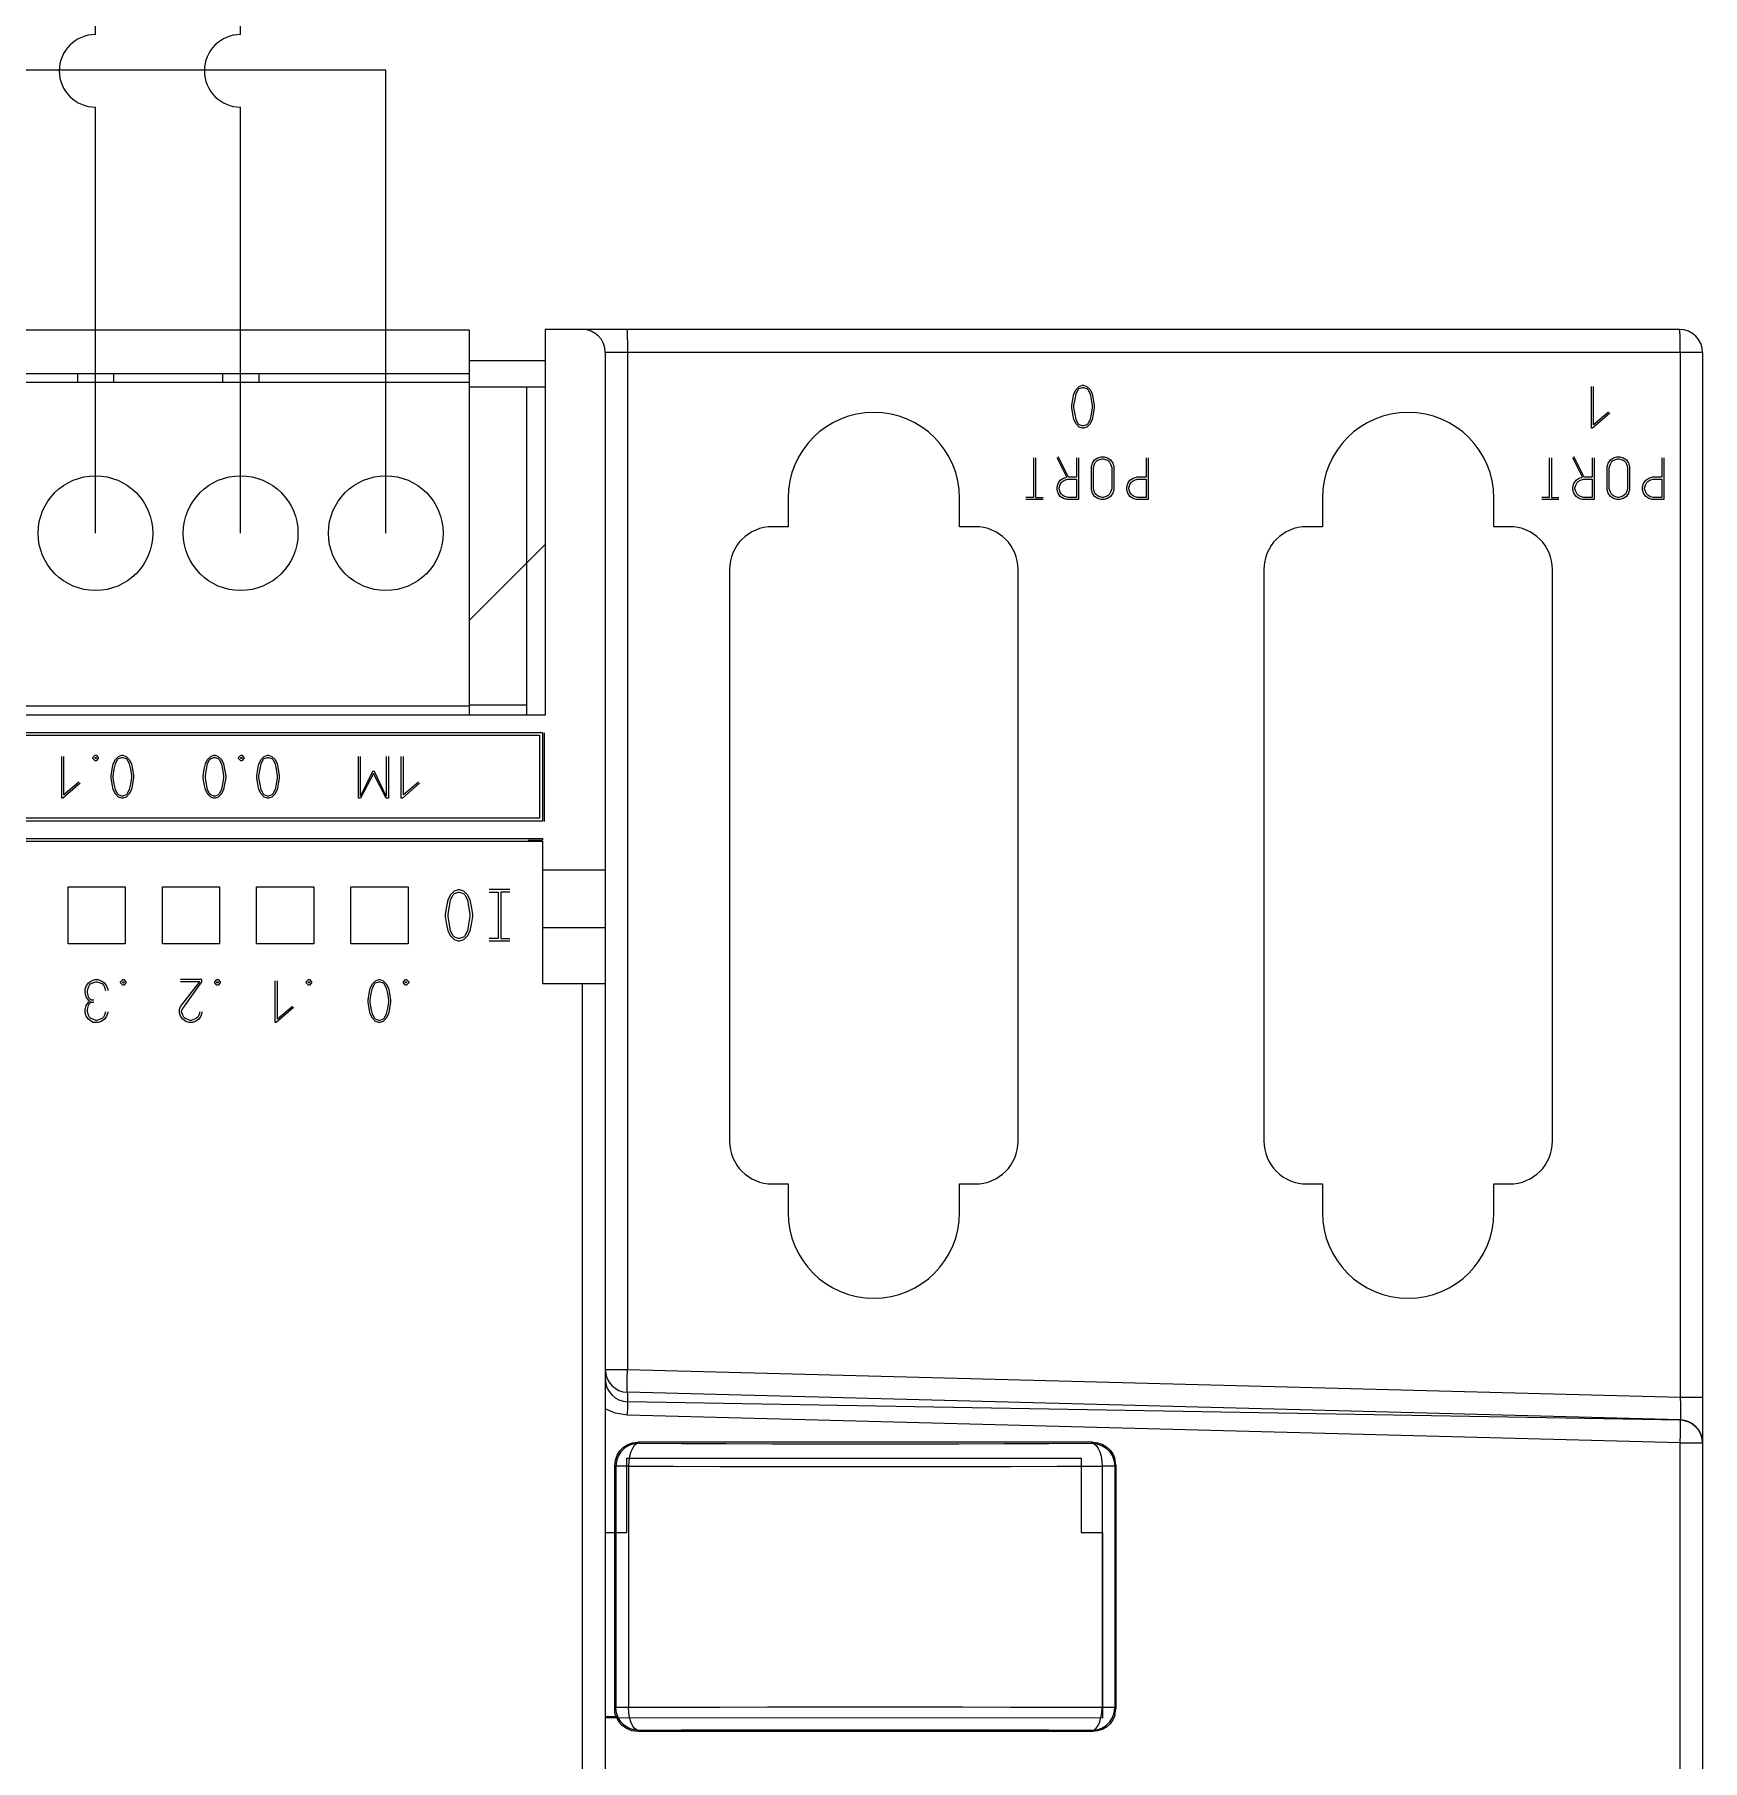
# Model space of a CAD drawing. Header units: millimetres. Extents: x 408 to 981, y 278 to 684.
# Drawn here: x 674.7 to 733.1, y 467 to 527.4 of the extents above; entities that cross this region are included whole.
import ezdxf

# ---------------------------------------------------------------- set-up
doc = ezdxf.new("R2010")
doc.units = ezdxf.units.MM
for name, color, linetype in [('0007LEVEL_0', 7, 'Continuous'), ('0007LEVEL_1', 7, 'Continuous'), ('0007LEVEL_2', 7, 'Continuous'), ('8_ALL_NOTES_BALLOONS_SYMBOLS_GT', 7, 'Continuous'), ('RED_2.5mm^2', 1, 'Continuous'), ('YEL_14_THHN', 2, 'Continuous')]:
    doc.layers.add(name, color=color, linetype=linetype)

msp = doc.modelspace()

# ---------------------------------------------------------------- linework, layer by layer
at = {"color": 7, "linetype": 'Continuous'}
for p, q in [((692.583, 517.096), (692.583, 503.596)), ((732.283, 517.096), (692.583, 517.096)), ((694.683, 516.296), (694.683, 437.896)), ((733.083, 516.296), (733.083, 437.896)), ((701.083, 511.196), (701.083, 510.196)), ((707.083, 510.196), (707.083, 511.196)), ((719.783, 511.196), (719.783, 510.196)), ((725.783, 510.196), (725.783, 511.196)), ((701.083, 510.196), (700.533, 510.196)), ((707.633, 510.196), (707.083, 510.196)), ((719.783, 510.196), (719.233, 510.196)), ((726.333, 510.196), (725.783, 510.196)), ((699.033, 508.696), (699.033, 488.696)), ((709.133, 488.696), (709.133, 508.696)), ((717.733, 508.696), (717.733, 488.696)), ((727.833, 488.696), (727.833, 508.696)), ((692.583, 503.596), (539.183, 503.596)), ((539.283, 499.287), (692.483, 499.287)), ((539.283, 499.196), (692.483, 499.196)), ((692.483, 499.287), (692.483, 499.227)), ((692.483, 499.196), (692.483, 494.196)), ((692.483, 498.183), (694.683, 498.183)), ((675.883, 495.596), (675.883, 497.596)), ((675.883, 497.596), (677.883, 497.596)), ((677.883, 497.596), (677.883, 495.596)), ((679.183, 495.596), (679.183, 497.596)), ((679.183, 497.596), (681.183, 497.596)), ((681.183, 497.596), (681.183, 495.596)), ((682.483, 495.596), (682.483, 497.596)), ((682.483, 497.596), (684.483, 497.596)), ((684.483, 497.596), (684.483, 495.596)), ((685.783, 495.596), (685.783, 497.596)), ((685.783, 497.596), (687.783, 497.596)), ((687.783, 497.596), (687.783, 495.596)), ((692.483, 496.168), (694.683, 496.168)), ((677.883, 495.596), (675.883, 495.596)), ((681.183, 495.596), (679.183, 495.596)), ((684.483, 495.596), (682.483, 495.596)), ((687.783, 495.596), (685.783, 495.596)), ((694.683, 494.196), (692.483, 494.196)), ((700.533, 487.196), (701.083, 487.196)), ((701.083, 487.196), (701.083, 486.196)), ((707.083, 486.196), (707.083, 487.196)), ((707.083, 487.196), (707.633, 487.196)), ((719.233, 487.196), (719.783, 487.196)), ((719.783, 487.196), (719.783, 486.196)), ((725.783, 486.196), (725.783, 487.196)), ((725.783, 487.196), (726.333, 487.196)), ((732.297, 478.93), (695.469, 479.572)), ((695.433, 474.996), (695.433, 477.596)), ((695.433, 477.596), (711.333, 477.596)), ((711.333, 477.596), (711.333, 474.996)), ((694.683, 474.996), (695.433, 474.996)), ((711.333, 474.996), (712.083, 474.996)), ((712.083, 474.996), (712.083, 468.502)), ((712.083, 468.502), (694.683, 468.51))]:
    msp.add_line(p, q, dxfattribs=at)
for centre, radius, start, end in [((693.883, 516.296), 0.8, 0, 90), ((732.283, 516.296), 0.8, 0, 90), ((704.083, 511.196), 3, 0, 180), ((722.783, 511.196), 3, 0, 180), ((700.533, 508.696), 1.5, 90, 180), ((707.633, 508.696), 1.5, 0, 90), ((719.233, 508.696), 1.5, 90, 180), ((726.333, 508.696), 1.5, 0, 90), ((700.533, 488.696), 1.5, 180, 270), ((707.633, 488.696), 1.5, 270, 0), ((719.233, 488.696), 1.5, 180, 270.00001), ((726.333, 488.696), 1.5, 270, 0), ((704.083, 486.196), 3, 180, 0), ((722.783, 486.196), 3, 180, 0), ((695.483, 480.372), 0.8, 180, 269), ((732.283, 478.13), 0.8, 0, 89)]:
    msp.add_arc(centre, radius, start, end, dxfattribs=at)
msp.add_spline([(691.995, 499.218), (692.081, 499.224), (692.24, 499.227), (692.483, 499.228)], degree=3, dxfattribs=at)
at = {"layer": '0007LEVEL_0', "color": 7, "linetype": 'Continuous'}
for p, q in [((689.138, 496.911), (689.183, 497.136)), ((689.183, 497.136), (689.273, 497.316)), ((689.228, 496.911), (689.273, 497.136)), ((689.273, 497.316), (689.408, 497.451)), ((689.273, 497.136), (689.363, 497.316)), ((689.363, 497.316), (689.408, 497.361)), ((689.408, 497.451), (689.543, 497.496)), ((689.408, 497.361), (689.543, 497.406)), ((689.543, 497.496), (689.588, 497.496)), ((689.543, 497.406), (689.588, 497.406)), ((689.588, 497.496), (689.723, 497.451)), ((689.588, 497.406), (689.723, 497.361)), ((689.723, 497.451), (689.858, 497.316)), ((689.723, 497.361), (689.768, 497.316)), ((689.768, 497.316), (689.858, 497.136)), ((689.858, 497.316), (689.948, 497.136)), ((689.858, 497.136), (689.903, 496.911)), ((689.948, 497.136), (689.993, 496.911)), ((691.343, 497.496), (690.623, 497.496)), ((690.623, 497.406), (690.938, 497.406)), ((690.938, 497.406), (690.938, 495.786)), ((691.028, 497.406), (691.028, 495.786)), ((691.343, 497.406), (691.028, 497.406)), ((689.093, 496.641), (689.138, 496.911)), ((689.093, 496.551), (689.093, 496.641)), ((689.138, 496.281), (689.093, 496.551)), ((689.183, 496.641), (689.228, 496.911)), ((689.183, 496.551), (689.183, 496.641)), ((689.228, 496.281), (689.183, 496.551)), ((689.903, 496.911), (689.948, 496.641)), ((689.948, 496.551), (689.903, 496.281)), ((689.948, 496.641), (689.948, 496.551)), ((689.993, 496.911), (690.038, 496.641)), ((690.038, 496.551), (689.993, 496.281)), ((690.038, 496.641), (690.038, 496.551)), ((689.183, 496.056), (689.138, 496.281)), ((689.273, 495.876), (689.183, 496.056)), ((689.273, 496.056), (689.228, 496.281)), ((689.363, 495.876), (689.273, 496.056)), ((689.408, 495.741), (689.273, 495.876)), ((689.408, 495.831), (689.363, 495.876)), ((689.858, 495.876), (689.723, 495.741)), ((689.768, 495.876), (689.723, 495.831)), ((689.858, 496.056), (689.768, 495.876)), ((689.903, 496.281), (689.858, 496.056)), ((689.948, 496.056), (689.858, 495.876)), ((689.993, 496.281), (689.948, 496.056)), ((689.543, 495.786), (689.408, 495.831)), ((689.543, 495.696), (689.408, 495.741)), ((689.588, 495.786), (689.543, 495.786)), ((689.588, 495.696), (689.543, 495.696)), ((689.723, 495.831), (689.588, 495.786)), ((689.723, 495.741), (689.588, 495.696)), ((690.938, 495.786), (690.623, 495.786)), ((691.343, 495.696), (690.623, 495.696)), ((691.028, 495.786), (691.343, 495.786)), ((676.483, 494.008), (676.52, 494.121)), ((676.52, 494.121), (676.595, 494.233)), ((676.558, 493.971), (676.595, 494.083)), ((676.595, 494.233), (676.708, 494.308)), ((676.595, 494.083), (676.633, 494.158)), ((676.633, 494.158), (676.67, 494.196)), ((676.67, 494.196), (676.745, 494.233)), ((676.708, 494.308), (676.82, 494.346)), ((676.745, 494.233), (676.858, 494.271)), ((676.82, 494.346), (676.933, 494.346)), ((676.858, 494.271), (676.895, 494.271)), ((676.895, 494.271), (677.008, 494.233)), ((676.933, 494.346), (677.045, 494.308)), ((677.008, 494.233), (677.083, 494.196)), ((677.045, 494.308), (677.158, 494.233)), ((677.083, 494.196), (677.12, 494.158)), ((677.12, 494.158), (677.158, 494.083)), ((677.158, 494.233), (677.233, 494.121)), ((677.158, 494.083), (677.195, 493.971)), ((677.233, 494.121), (677.27, 494.008)), ((677.72, 494.271), (677.795, 494.346)), ((677.72, 494.233), (677.72, 494.271)), ((677.795, 494.158), (677.72, 494.233)), ((677.795, 494.346), (677.833, 494.346)), ((677.795, 494.233), (677.795, 494.271)), ((677.795, 494.271), (677.833, 494.271)), ((677.833, 494.233), (677.795, 494.233)), ((677.833, 494.158), (677.795, 494.158)), ((677.833, 494.346), (677.908, 494.271)), ((677.833, 494.271), (677.833, 494.233)), ((677.908, 494.233), (677.833, 494.158)), ((677.908, 494.271), (677.908, 494.233)), ((680.57, 494.346), (679.82, 494.346)), ((679.82, 493.408), (680.495, 494.271)), ((680.495, 494.271), (679.82, 494.271)), ((679.895, 493.333), (680.57, 494.271)), ((680.57, 494.271), (680.57, 494.346)), ((681.02, 494.271), (681.095, 494.346)), ((681.02, 494.233), (681.02, 494.271)), ((681.095, 494.158), (681.02, 494.233)), ((681.095, 494.346), (681.133, 494.346)), ((681.095, 494.233), (681.095, 494.271)), ((681.095, 494.271), (681.133, 494.271)), ((681.133, 494.233), (681.095, 494.233)), ((681.133, 494.158), (681.095, 494.158)), ((681.133, 494.346), (681.208, 494.271)), ((681.133, 494.271), (681.133, 494.233)), ((681.208, 494.233), (681.133, 494.158)), ((681.208, 494.271), (681.208, 494.233)), ((683.133, 492.846), (683.133, 494.308)), ((683.208, 492.958), (683.208, 494.308)), ((684.22, 494.271), (684.295, 494.346)), ((684.22, 494.233), (684.22, 494.271)), ((684.295, 494.158), (684.22, 494.233)), ((684.295, 494.346), (684.333, 494.346)), ((684.295, 494.233), (684.295, 494.271)), ((684.295, 494.271), (684.333, 494.271)), ((684.333, 494.233), (684.295, 494.233)), ((684.333, 494.158), (684.295, 494.158)), ((684.333, 494.346), (684.408, 494.271)), ((684.333, 494.271), (684.333, 494.233)), ((684.408, 494.233), (684.333, 494.158)), ((684.408, 494.271), (684.408, 494.233)), ((686.458, 494.046), (686.533, 494.196)), ((686.533, 494.196), (686.645, 494.308)), ((686.533, 494.046), (686.608, 494.196)), ((686.608, 494.196), (686.645, 494.233)), ((686.645, 494.308), (686.758, 494.346)), ((686.645, 494.233), (686.758, 494.271)), ((686.758, 494.346), (686.795, 494.346)), ((686.758, 494.271), (686.795, 494.271)), ((686.795, 494.346), (686.908, 494.308)), ((686.795, 494.271), (686.908, 494.233)), ((686.908, 494.308), (687.02, 494.196)), ((686.908, 494.233), (686.945, 494.196)), ((686.945, 494.196), (687.02, 494.046)), ((687.02, 494.196), (687.095, 494.046)), ((687.62, 494.271), (687.695, 494.346)), ((687.62, 494.233), (687.62, 494.271)), ((687.695, 494.158), (687.62, 494.233)), ((687.695, 494.346), (687.733, 494.346)), ((687.695, 494.233), (687.695, 494.271)), ((687.695, 494.271), (687.733, 494.271)), ((687.733, 494.233), (687.695, 494.233)), ((687.733, 494.158), (687.695, 494.158)), ((687.733, 494.346), (687.808, 494.271)), ((687.733, 494.271), (687.733, 494.233)), ((687.808, 494.233), (687.733, 494.158)), ((687.808, 494.271), (687.808, 494.233)), ((676.483, 493.896), (676.483, 494.008)), ((676.52, 493.746), (676.483, 493.896)), ((676.595, 493.633), (676.52, 493.746)), ((676.52, 493.446), (676.595, 493.558)), ((676.558, 493.896), (676.558, 493.971)), ((676.595, 493.746), (676.558, 493.896)), ((676.633, 493.671), (676.595, 493.746)), ((676.633, 493.596), (676.595, 493.633)), ((676.595, 493.558), (676.633, 493.596)), ((676.595, 493.446), (676.633, 493.521)), ((676.708, 493.633), (676.633, 493.671)), ((676.633, 493.596), (676.67, 493.596)), ((676.633, 493.521), (676.708, 493.558)), ((676.783, 493.633), (676.708, 493.633)), ((676.708, 493.558), (676.783, 493.558)), ((677.27, 494.008), (677.27, 493.971)), ((686.383, 493.633), (686.42, 493.858)), ((686.383, 493.558), (686.383, 493.633)), ((686.42, 493.333), (686.383, 493.558)), ((686.42, 493.858), (686.458, 494.046)), ((686.458, 493.633), (686.495, 493.858)), ((686.458, 493.558), (686.458, 493.633)), ((686.495, 493.333), (686.458, 493.558)), ((686.495, 493.858), (686.533, 494.046)), ((687.02, 494.046), (687.058, 493.858)), ((687.058, 493.858), (687.095, 493.633)), ((687.095, 493.558), (687.058, 493.333)), ((687.095, 494.046), (687.133, 493.858)), ((687.095, 493.633), (687.095, 493.558)), ((687.133, 493.858), (687.17, 493.633)), ((687.17, 493.558), (687.133, 493.333)), ((687.17, 493.633), (687.17, 493.558)), ((676.483, 493.296), (676.52, 493.446)), ((676.483, 493.183), (676.483, 493.296)), ((676.52, 493.071), (676.483, 493.183)), ((676.595, 492.958), (676.52, 493.071)), ((676.558, 493.296), (676.595, 493.446)), ((676.558, 493.221), (676.558, 493.296)), ((676.595, 493.108), (676.558, 493.221)), ((676.633, 493.033), (676.595, 493.108)), ((676.708, 492.883), (676.595, 492.958)), ((676.67, 492.996), (676.633, 493.033)), ((676.745, 492.958), (676.67, 492.996)), ((676.745, 492.846), (676.708, 492.883)), ((676.858, 492.921), (676.745, 492.958)), ((676.895, 492.921), (676.858, 492.921)), ((677.008, 492.958), (676.895, 492.921)), ((677.045, 492.883), (676.933, 492.846)), ((677.083, 492.996), (677.008, 492.958)), ((677.158, 492.958), (677.045, 492.883)), ((677.12, 493.033), (677.083, 492.996)), ((677.158, 493.108), (677.12, 493.033)), ((677.195, 493.221), (677.158, 493.108)), ((677.233, 493.071), (677.158, 492.958)), ((677.27, 493.183), (677.233, 493.071)), ((677.27, 493.221), (677.27, 493.183)), ((679.783, 493.296), (679.82, 493.408)), ((679.783, 493.183), (679.783, 493.296)), ((679.82, 493.071), (679.783, 493.183)), ((679.895, 492.958), (679.82, 493.071)), ((679.858, 493.258), (679.895, 493.333)), ((679.858, 493.221), (679.858, 493.258)), ((679.895, 493.108), (679.858, 493.221)), ((679.933, 493.033), (679.895, 493.108)), ((680.008, 492.883), (679.895, 492.958)), ((679.97, 492.996), (679.933, 493.033)), ((680.045, 492.958), (679.97, 492.996)), ((680.12, 492.846), (680.008, 492.883)), ((680.158, 492.921), (680.045, 492.958)), ((680.195, 492.921), (680.158, 492.921)), ((680.308, 492.958), (680.195, 492.921)), ((680.345, 492.883), (680.233, 492.846)), ((680.383, 492.996), (680.308, 492.958)), ((680.458, 492.958), (680.345, 492.883)), ((680.42, 493.033), (680.383, 492.996)), ((680.458, 493.108), (680.42, 493.033)), ((680.495, 493.221), (680.458, 493.108)), ((680.533, 493.071), (680.458, 492.958)), ((680.57, 493.183), (680.533, 493.071)), ((680.57, 493.221), (680.57, 493.183)), ((683.77, 493.371), (683.17, 492.846)), ((683.733, 493.408), (683.208, 492.958)), ((686.458, 493.146), (686.42, 493.333)), ((686.533, 492.996), (686.458, 493.146)), ((686.533, 493.146), (686.495, 493.333)), ((686.608, 492.996), (686.533, 493.146)), ((686.645, 492.883), (686.533, 492.996)), ((686.645, 492.958), (686.608, 492.996)), ((686.758, 492.921), (686.645, 492.958)), ((686.758, 492.846), (686.645, 492.883)), ((686.795, 492.921), (686.758, 492.921)), ((686.908, 492.958), (686.795, 492.921)), ((686.908, 492.883), (686.795, 492.846)), ((687.02, 492.996), (686.908, 492.883)), ((686.945, 492.996), (686.908, 492.958)), ((687.02, 493.146), (686.945, 492.996)), ((687.058, 493.333), (687.02, 493.146)), ((687.095, 493.146), (687.02, 492.996)), ((687.133, 493.333), (687.095, 493.146)), ((676.933, 492.846), (676.745, 492.846)), ((680.233, 492.846), (680.12, 492.846)), ((683.17, 492.846), (683.133, 492.846)), ((686.795, 492.846), (686.758, 492.846))]:
    msp.add_line(p, q, dxfattribs=at)
at = {"layer": '0007LEVEL_1', "color": 7, "linetype": 'Continuous'}
for p, q in [((618.683, 502.996), (692.483, 502.996)), ((618.783, 502.896), (692.383, 502.896)), ((692.383, 502.896), (692.383, 499.996)), ((692.483, 502.996), (692.483, 499.896)), ((675.665, 500.696), (675.665, 502.158)), ((675.74, 500.808), (675.74, 502.158)), ((676.752, 502.121), (676.827, 502.196)), ((676.752, 502.083), (676.752, 502.121)), ((676.827, 502.008), (676.752, 502.083)), ((676.827, 502.196), (676.865, 502.196)), ((676.827, 502.083), (676.827, 502.121)), ((676.827, 502.121), (676.865, 502.121)), ((676.865, 502.083), (676.827, 502.083)), ((676.865, 502.008), (676.827, 502.008)), ((676.865, 502.196), (676.94, 502.121)), ((676.865, 502.121), (676.865, 502.083)), ((676.94, 502.083), (676.865, 502.008)), ((676.94, 502.121), (676.94, 502.083)), ((677.465, 501.896), (677.54, 502.046)), ((677.54, 502.046), (677.652, 502.158)), ((677.54, 501.896), (677.615, 502.046)), ((677.615, 502.046), (677.652, 502.083)), ((677.652, 502.158), (677.765, 502.196)), ((677.652, 502.083), (677.765, 502.121)), ((677.765, 502.196), (677.802, 502.196)), ((677.765, 502.121), (677.802, 502.121)), ((677.802, 502.196), (677.915, 502.158)), ((677.802, 502.121), (677.915, 502.083)), ((677.915, 502.158), (678.027, 502.046)), ((677.915, 502.083), (677.952, 502.046)), ((677.952, 502.046), (678.027, 501.896)), ((678.027, 502.046), (678.102, 501.896)), ((680.688, 501.896), (680.763, 502.046)), ((680.763, 502.046), (680.876, 502.158)), ((680.763, 501.896), (680.838, 502.046)), ((680.838, 502.046), (680.876, 502.083)), ((680.876, 502.158), (680.988, 502.196)), ((680.876, 502.083), (680.988, 502.121)), ((680.988, 502.196), (681.026, 502.196)), ((680.988, 502.121), (681.026, 502.121)), ((681.026, 502.196), (681.138, 502.158)), ((681.026, 502.121), (681.138, 502.083)), ((681.138, 502.158), (681.251, 502.046)), ((681.138, 502.083), (681.176, 502.046)), ((681.176, 502.046), (681.251, 501.896)), ((681.251, 502.046), (681.326, 501.896)), ((681.851, 502.121), (681.926, 502.196)), ((681.851, 502.083), (681.851, 502.121)), ((681.926, 502.008), (681.851, 502.083)), ((681.926, 502.196), (681.963, 502.196)), ((681.926, 502.083), (681.926, 502.121)), ((681.926, 502.121), (681.963, 502.121)), ((681.963, 502.083), (681.926, 502.083)), ((681.963, 502.008), (681.926, 502.008)), ((681.963, 502.196), (682.038, 502.121)), ((681.963, 502.121), (681.963, 502.083)), ((682.038, 502.083), (681.963, 502.008)), ((682.038, 502.121), (682.038, 502.083)), ((682.563, 501.896), (682.638, 502.046)), ((682.638, 502.046), (682.751, 502.158)), ((682.638, 501.896), (682.713, 502.046)), ((682.713, 502.046), (682.751, 502.083)), ((682.751, 502.158), (682.863, 502.196)), ((682.751, 502.083), (682.863, 502.121)), ((682.863, 502.196), (682.901, 502.196)), ((682.863, 502.121), (682.901, 502.121)), ((682.901, 502.196), (683.013, 502.158)), ((682.901, 502.121), (683.013, 502.083)), ((683.013, 502.158), (683.126, 502.046)), ((683.013, 502.083), (683.051, 502.046)), ((683.051, 502.046), (683.126, 501.896)), ((683.126, 502.046), (683.201, 501.896)), ((686.046, 500.696), (686.046, 502.158)), ((686.121, 500.771), (686.121, 502.158)), ((687.021, 502.158), (687.021, 500.771)), ((687.096, 502.158), (687.096, 500.696)), ((687.546, 500.696), (687.546, 502.158)), ((687.621, 500.808), (687.621, 502.158)), ((677.39, 501.483), (677.427, 501.708)), ((677.39, 501.408), (677.39, 501.483)), ((677.427, 501.183), (677.39, 501.408)), ((677.427, 501.708), (677.465, 501.896)), ((677.465, 501.483), (677.502, 501.708)), ((677.465, 501.408), (677.465, 501.483)), ((677.502, 501.183), (677.465, 501.408)), ((677.502, 501.708), (677.54, 501.896)), ((678.027, 501.896), (678.065, 501.708)), ((678.065, 501.708), (678.102, 501.483)), ((678.102, 501.408), (678.065, 501.183)), ((678.102, 501.896), (678.14, 501.708)), ((678.102, 501.483), (678.102, 501.408)), ((678.14, 501.708), (678.177, 501.483)), ((678.177, 501.408), (678.14, 501.183)), ((678.177, 501.483), (678.177, 501.408)), ((680.613, 501.483), (680.651, 501.708)), ((680.613, 501.408), (680.613, 501.483)), ((680.651, 501.183), (680.613, 501.408)), ((680.651, 501.708), (680.688, 501.896)), ((680.688, 501.483), (680.726, 501.708)), ((680.688, 501.408), (680.688, 501.483)), ((680.726, 501.183), (680.688, 501.408)), ((680.726, 501.708), (680.763, 501.896)), ((681.251, 501.896), (681.288, 501.708)), ((681.288, 501.708), (681.326, 501.483)), ((681.326, 501.408), (681.288, 501.183)), ((681.326, 501.896), (681.363, 501.708)), ((681.326, 501.483), (681.326, 501.408)), ((681.363, 501.708), (681.401, 501.483)), ((681.401, 501.408), (681.363, 501.183)), ((681.401, 501.483), (681.401, 501.408)), ((682.488, 501.483), (682.526, 501.708)), ((682.488, 501.408), (682.488, 501.483)), ((682.526, 501.183), (682.488, 501.408)), ((682.526, 501.708), (682.563, 501.896)), ((682.563, 501.483), (682.601, 501.708)), ((682.563, 501.408), (682.563, 501.483)), ((682.601, 501.183), (682.563, 501.408)), ((682.601, 501.708), (682.638, 501.896)), ((683.126, 501.896), (683.163, 501.708)), ((683.163, 501.708), (683.201, 501.483)), ((683.201, 501.408), (683.163, 501.183)), ((683.201, 501.896), (683.238, 501.708)), ((683.201, 501.483), (683.201, 501.408)), ((683.238, 501.708), (683.276, 501.483)), ((683.276, 501.408), (683.238, 501.183)), ((683.276, 501.483), (683.276, 501.408)), ((686.534, 501.633), (686.121, 500.771)), ((686.571, 501.558), (686.121, 500.696)), ((686.609, 501.633), (686.534, 501.633)), ((687.021, 500.696), (686.571, 501.558)), ((687.021, 500.771), (686.609, 501.633)), ((676.302, 501.221), (675.702, 500.696)), ((676.265, 501.258), (675.74, 500.808)), ((677.465, 500.996), (677.427, 501.183)), ((677.54, 500.846), (677.465, 500.996)), ((677.54, 500.996), (677.502, 501.183)), ((677.615, 500.846), (677.54, 500.996)), ((677.652, 500.733), (677.54, 500.846)), ((677.652, 500.808), (677.615, 500.846)), ((677.765, 500.771), (677.652, 500.808)), ((677.765, 500.696), (677.652, 500.733)), ((677.802, 500.771), (677.765, 500.771)), ((677.915, 500.808), (677.802, 500.771)), ((677.915, 500.733), (677.802, 500.696)), ((677.952, 500.846), (677.915, 500.808)), ((678.027, 500.846), (677.915, 500.733)), ((678.027, 500.996), (677.952, 500.846)), ((678.065, 501.183), (678.027, 500.996)), ((678.102, 500.996), (678.027, 500.846)), ((678.14, 501.183), (678.102, 500.996)), ((680.688, 500.996), (680.651, 501.183)), ((680.763, 500.846), (680.688, 500.996)), ((680.763, 500.996), (680.726, 501.183)), ((680.838, 500.846), (680.763, 500.996)), ((680.876, 500.733), (680.763, 500.846)), ((680.876, 500.808), (680.838, 500.846)), ((680.988, 500.771), (680.876, 500.808)), ((680.988, 500.696), (680.876, 500.733)), ((681.026, 500.771), (680.988, 500.771)), ((681.138, 500.808), (681.026, 500.771)), ((681.138, 500.733), (681.026, 500.696)), ((681.251, 500.846), (681.138, 500.733)), ((681.176, 500.846), (681.138, 500.808)), ((681.251, 500.996), (681.176, 500.846)), ((681.288, 501.183), (681.251, 500.996)), ((681.326, 500.996), (681.251, 500.846)), ((681.363, 501.183), (681.326, 500.996)), ((682.563, 500.996), (682.526, 501.183)), ((682.638, 500.846), (682.563, 500.996)), ((682.638, 500.996), (682.601, 501.183)), ((682.713, 500.846), (682.638, 500.996)), ((682.751, 500.733), (682.638, 500.846)), ((682.751, 500.808), (682.713, 500.846)), ((682.863, 500.771), (682.751, 500.808)), ((682.863, 500.696), (682.751, 500.733)), ((682.901, 500.771), (682.863, 500.771)), ((683.013, 500.808), (682.901, 500.771)), ((683.013, 500.733), (682.901, 500.696)), ((683.126, 500.846), (683.013, 500.733)), ((683.051, 500.846), (683.013, 500.808)), ((683.126, 500.996), (683.051, 500.846)), ((683.163, 501.183), (683.126, 500.996)), ((683.201, 500.996), (683.126, 500.846)), ((683.238, 501.183), (683.201, 500.996)), ((688.184, 501.221), (687.584, 500.696)), ((688.146, 501.258), (687.621, 500.808)), ((675.702, 500.696), (675.665, 500.696)), ((677.802, 500.696), (677.765, 500.696)), ((681.026, 500.696), (680.988, 500.696)), ((682.901, 500.696), (682.863, 500.696)), ((686.121, 500.696), (686.046, 500.696)), ((687.096, 500.696), (687.021, 500.696)), ((687.584, 500.696), (687.546, 500.696)), ((692.483, 499.896), (618.683, 499.896)), ((692.383, 499.996), (618.783, 499.996))]:
    msp.add_line(p, q, dxfattribs=at)
at = {"layer": '0007LEVEL_2', "color": 7, "linetype": 'Continuous'}
for p, q in [((711.01, 514.433), (711.048, 514.658)), ((711.048, 514.658), (711.085, 514.846)), ((711.085, 514.846), (711.16, 514.996)), ((711.085, 514.433), (711.123, 514.658)), ((711.123, 514.658), (711.16, 514.846)), ((711.16, 514.996), (711.273, 515.108)), ((711.16, 514.846), (711.235, 514.996)), ((711.235, 514.996), (711.273, 515.033)), ((711.273, 515.108), (711.385, 515.146)), ((711.273, 515.033), (711.385, 515.071)), ((711.385, 515.146), (711.423, 515.146)), ((711.385, 515.071), (711.423, 515.071)), ((711.423, 515.146), (711.535, 515.108)), ((711.423, 515.071), (711.535, 515.033)), ((711.535, 515.108), (711.648, 514.996)), ((711.535, 515.033), (711.573, 514.996)), ((711.573, 514.996), (711.648, 514.846)), ((711.648, 514.996), (711.723, 514.846)), ((711.648, 514.846), (711.685, 514.658)), ((711.685, 514.658), (711.723, 514.433)), ((711.723, 514.846), (711.76, 514.658)), ((711.76, 514.658), (711.798, 514.433)), ((729.198, 513.646), (729.198, 515.108)), ((729.273, 513.758), (729.273, 515.108)), ((711.01, 514.358), (711.01, 514.433)), ((711.048, 514.133), (711.01, 514.358)), ((711.085, 513.946), (711.048, 514.133)), ((711.085, 514.358), (711.085, 514.433)), ((711.123, 514.133), (711.085, 514.358)), ((711.16, 513.946), (711.123, 514.133)), ((711.685, 514.133), (711.648, 513.946)), ((711.723, 514.358), (711.685, 514.133)), ((711.723, 514.433), (711.723, 514.358)), ((711.76, 514.133), (711.723, 513.946)), ((711.798, 514.358), (711.76, 514.133)), ((711.798, 514.433), (711.798, 514.358)), ((729.835, 514.171), (729.235, 513.646)), ((729.798, 514.208), (729.273, 513.758)), ((711.16, 513.796), (711.085, 513.946)), ((711.235, 513.796), (711.16, 513.946)), ((711.273, 513.683), (711.16, 513.796)), ((711.273, 513.758), (711.235, 513.796)), ((711.385, 513.721), (711.273, 513.758)), ((711.385, 513.646), (711.273, 513.683)), ((711.423, 513.721), (711.385, 513.721)), ((711.423, 513.646), (711.385, 513.646)), ((711.535, 513.758), (711.423, 513.721)), ((711.535, 513.683), (711.423, 513.646)), ((711.573, 513.796), (711.535, 513.758)), ((711.648, 513.796), (711.535, 513.683)), ((711.648, 513.946), (711.573, 513.796)), ((711.723, 513.946), (711.648, 513.796)), ((729.235, 513.646), (729.198, 513.646)), ((709.67, 512.608), (709.67, 511.221)), ((709.745, 512.608), (709.745, 511.221)), ((710.833, 511.933), (710.495, 512.608)), ((710.87, 511.971), (710.533, 512.646)), ((711.17, 512.608), (711.17, 511.933)), ((711.245, 512.608), (711.245, 511.146)), ((711.695, 512.308), (711.733, 512.421)), ((711.695, 511.483), (711.695, 512.308)), ((711.733, 512.421), (711.808, 512.533)), ((711.77, 512.271), (711.808, 512.383)), ((711.77, 511.521), (711.77, 512.271)), ((711.808, 512.533), (711.92, 512.608)), ((711.808, 512.383), (711.845, 512.458)), ((711.845, 512.458), (711.883, 512.496)), ((711.883, 512.496), (711.958, 512.533)), ((711.92, 512.608), (712.033, 512.646)), ((711.958, 512.533), (712.07, 512.571)), ((712.033, 512.646), (712.145, 512.646)), ((712.07, 512.571), (712.108, 512.571)), ((712.108, 512.571), (712.22, 512.533)), ((712.145, 512.646), (712.258, 512.608)), ((712.22, 512.533), (712.295, 512.496)), ((712.258, 512.608), (712.37, 512.533)), ((712.295, 512.496), (712.333, 512.458)), ((712.333, 512.458), (712.37, 512.383)), ((712.37, 512.533), (712.445, 512.421)), ((712.37, 512.383), (712.408, 512.271)), ((712.408, 512.271), (712.408, 511.521)), ((712.445, 512.421), (712.483, 512.308)), ((712.483, 512.308), (712.483, 511.483)), ((713.608, 512.608), (713.608, 511.933)), ((713.683, 512.608), (713.683, 511.146)), ((727.72, 512.608), (727.72, 511.221)), ((727.795, 512.608), (727.795, 511.221)), ((728.883, 511.933), (728.545, 512.608)), ((728.92, 511.971), (728.583, 512.646)), ((729.22, 512.608), (729.22, 511.933)), ((729.295, 512.608), (729.295, 511.146)), ((729.745, 512.308), (729.783, 512.421)), ((729.745, 511.483), (729.745, 512.308)), ((729.783, 512.421), (729.858, 512.533)), ((729.82, 512.271), (729.858, 512.383)), ((729.82, 511.521), (729.82, 512.271)), ((729.858, 512.533), (729.97, 512.608)), ((729.858, 512.383), (729.895, 512.458)), ((729.895, 512.458), (729.933, 512.496)), ((729.933, 512.496), (730.008, 512.533)), ((729.97, 512.608), (730.083, 512.646)), ((730.008, 512.533), (730.12, 512.571)), ((730.083, 512.646), (730.195, 512.646)), ((730.12, 512.571), (730.158, 512.571)), ((730.158, 512.571), (730.27, 512.533)), ((730.195, 512.646), (730.308, 512.608)), ((730.27, 512.533), (730.345, 512.496)), ((730.308, 512.608), (730.42, 512.533)), ((730.345, 512.496), (730.383, 512.458)), ((730.383, 512.458), (730.42, 512.383)), ((730.42, 512.533), (730.495, 512.421)), ((730.42, 512.383), (730.458, 512.271)), ((730.458, 512.271), (730.458, 511.521)), ((730.495, 512.421), (730.533, 512.308)), ((730.533, 512.308), (730.533, 511.483)), ((731.658, 512.608), (731.658, 511.933)), ((731.733, 512.608), (731.733, 511.146)), ((710.495, 511.596), (710.533, 511.708)), ((710.495, 511.483), (710.495, 511.596)), ((710.533, 511.708), (710.608, 511.821)), ((710.57, 511.558), (710.608, 511.671)), ((710.608, 511.821), (710.72, 511.896)), ((710.608, 511.671), (710.645, 511.746)), ((710.645, 511.746), (710.683, 511.783)), ((710.683, 511.783), (710.758, 511.821)), ((710.72, 511.896), (710.833, 511.933)), ((710.758, 511.821), (710.87, 511.858)), ((710.908, 511.933), (710.87, 511.971)), ((710.87, 511.858), (711.17, 511.858)), ((711.17, 511.933), (710.908, 511.933)), ((711.17, 511.858), (711.17, 511.221)), ((712.933, 511.596), (712.97, 511.708)), ((712.933, 511.483), (712.933, 511.596)), ((712.97, 511.708), (713.045, 511.821)), ((713.008, 511.558), (713.045, 511.671)), ((713.045, 511.821), (713.158, 511.896)), ((713.045, 511.671), (713.083, 511.746)), ((713.083, 511.746), (713.12, 511.783)), ((713.12, 511.783), (713.195, 511.821)), ((713.158, 511.896), (713.27, 511.933)), ((713.195, 511.821), (713.308, 511.858)), ((713.608, 511.933), (713.27, 511.933)), ((713.308, 511.858), (713.608, 511.858)), ((713.608, 511.858), (713.608, 511.221)), ((728.545, 511.596), (728.583, 511.708)), ((728.545, 511.483), (728.545, 511.596)), ((728.583, 511.708), (728.658, 511.821)), ((728.62, 511.558), (728.658, 511.671)), ((728.658, 511.821), (728.77, 511.896)), ((728.658, 511.671), (728.695, 511.746)), ((728.695, 511.746), (728.733, 511.783)), ((728.733, 511.783), (728.808, 511.821)), ((728.77, 511.896), (728.883, 511.933)), ((728.808, 511.821), (728.92, 511.858)), ((728.958, 511.933), (728.92, 511.971)), ((728.92, 511.858), (729.22, 511.858)), ((729.22, 511.933), (728.958, 511.933)), ((729.22, 511.858), (729.22, 511.221)), ((730.983, 511.596), (731.02, 511.708)), ((730.983, 511.483), (730.983, 511.596)), ((731.02, 511.708), (731.095, 511.821)), ((731.058, 511.558), (731.095, 511.671)), ((731.095, 511.821), (731.208, 511.896)), ((731.095, 511.671), (731.133, 511.746)), ((731.133, 511.746), (731.17, 511.783)), ((731.17, 511.783), (731.245, 511.821)), ((731.208, 511.896), (731.32, 511.933)), ((731.245, 511.821), (731.358, 511.858)), ((731.658, 511.933), (731.32, 511.933)), ((731.358, 511.858), (731.658, 511.858)), ((731.658, 511.858), (731.658, 511.221)), ((709.67, 511.221), (709.408, 511.221)), ((710.008, 511.146), (709.408, 511.146)), ((709.745, 511.221), (710.008, 511.221)), ((710.533, 511.371), (710.495, 511.483)), ((710.608, 511.258), (710.533, 511.371)), ((710.57, 511.521), (710.57, 511.558)), ((710.608, 511.408), (710.57, 511.521)), ((710.645, 511.333), (710.608, 511.408)), ((710.72, 511.183), (710.608, 511.258)), ((710.683, 511.296), (710.645, 511.333)), ((710.758, 511.258), (710.683, 511.296)), ((710.833, 511.146), (710.72, 511.183)), ((710.87, 511.221), (710.758, 511.258)), ((711.245, 511.146), (710.833, 511.146)), ((711.17, 511.221), (710.87, 511.221)), ((711.733, 511.371), (711.695, 511.483)), ((711.808, 511.258), (711.733, 511.371)), ((711.808, 511.408), (711.77, 511.521)), ((711.845, 511.333), (711.808, 511.408)), ((711.92, 511.183), (711.808, 511.258)), ((711.883, 511.296), (711.845, 511.333)), ((711.958, 511.258), (711.883, 511.296)), ((712.033, 511.146), (711.92, 511.183)), ((712.07, 511.221), (711.958, 511.258)), ((712.145, 511.146), (712.033, 511.146)), ((712.108, 511.221), (712.07, 511.221)), ((712.22, 511.258), (712.108, 511.221)), ((712.258, 511.183), (712.145, 511.146)), ((712.295, 511.296), (712.22, 511.258)), ((712.37, 511.258), (712.258, 511.183)), ((712.333, 511.333), (712.295, 511.296)), ((712.37, 511.408), (712.333, 511.333)), ((712.408, 511.521), (712.37, 511.408)), ((712.445, 511.371), (712.37, 511.258)), ((712.483, 511.483), (712.445, 511.371)), ((712.97, 511.371), (712.933, 511.483)), ((713.045, 511.258), (712.97, 511.371)), ((713.008, 511.521), (713.008, 511.558)), ((713.045, 511.408), (713.008, 511.521)), ((713.083, 511.333), (713.045, 511.408)), ((713.158, 511.183), (713.045, 511.258)), ((713.12, 511.296), (713.083, 511.333)), ((713.195, 511.258), (713.12, 511.296)), ((713.27, 511.146), (713.158, 511.183)), ((713.308, 511.221), (713.195, 511.258)), ((713.683, 511.146), (713.27, 511.146)), ((713.608, 511.221), (713.308, 511.221)), ((727.72, 511.221), (727.458, 511.221)), ((728.058, 511.146), (727.458, 511.146)), ((727.795, 511.221), (728.058, 511.221)), ((728.583, 511.371), (728.545, 511.483)), ((728.658, 511.258), (728.583, 511.371)), ((728.62, 511.521), (728.62, 511.558)), ((728.658, 511.408), (728.62, 511.521)), ((728.695, 511.333), (728.658, 511.408)), ((728.77, 511.183), (728.658, 511.258)), ((728.733, 511.296), (728.695, 511.333)), ((728.808, 511.258), (728.733, 511.296)), ((728.883, 511.146), (728.77, 511.183)), ((728.92, 511.221), (728.808, 511.258)), ((729.295, 511.146), (728.883, 511.146)), ((729.22, 511.221), (728.92, 511.221)), ((729.783, 511.371), (729.745, 511.483)), ((729.858, 511.258), (729.783, 511.371)), ((729.858, 511.408), (729.82, 511.521)), ((729.895, 511.333), (729.858, 511.408)), ((729.97, 511.183), (729.858, 511.258)), ((729.933, 511.296), (729.895, 511.333)), ((730.008, 511.258), (729.933, 511.296)), ((730.083, 511.146), (729.97, 511.183)), ((730.12, 511.221), (730.008, 511.258)), ((730.195, 511.146), (730.083, 511.146)), ((730.158, 511.221), (730.12, 511.221)), ((730.27, 511.258), (730.158, 511.221)), ((730.308, 511.183), (730.195, 511.146)), ((730.345, 511.296), (730.27, 511.258)), ((730.42, 511.258), (730.308, 511.183)), ((730.383, 511.333), (730.345, 511.296)), ((730.42, 511.408), (730.383, 511.333)), ((730.458, 511.521), (730.42, 511.408)), ((730.495, 511.371), (730.42, 511.258)), ((730.533, 511.483), (730.495, 511.371)), ((731.02, 511.371), (730.983, 511.483)), ((731.095, 511.258), (731.02, 511.371)), ((731.058, 511.521), (731.058, 511.558)), ((731.095, 511.408), (731.058, 511.521)), ((731.133, 511.333), (731.095, 511.408)), ((731.208, 511.183), (731.095, 511.258)), ((731.17, 511.296), (731.133, 511.333)), ((731.245, 511.258), (731.17, 511.296)), ((731.32, 511.146), (731.208, 511.183)), ((731.358, 511.221), (731.245, 511.258)), ((731.733, 511.146), (731.32, 511.146)), ((731.658, 511.221), (731.358, 511.221))]:
    msp.add_line(p, q, dxfattribs=at)
at = {"layer": '8_ALL_NOTES_BALLOONS_SYMBOLS_GT', "color": 7, "linetype": 'Continuous'}
for p, q in [((689.924, 517.072), (618.042, 517.072)), ((689.924, 517.072), (689.924, 503.596)), ((692.583, 517.096), (692.583, 503.596)), ((695.441, 517.096), (695.449, 517.035)), ((695.449, 517.035), (695.456, 516.862)), ((732.291, 517.035), (732.283, 517.096)), ((732.298, 516.862), (732.291, 517.035)), ((695.456, 516.862), (695.46, 516.602)), ((695.46, 516.602), (695.462, 516.296)), ((732.302, 516.602), (732.298, 516.862)), ((732.304, 516.296), (732.302, 516.602)), ((692.583, 515.996), (689.924, 515.996)), ((694.683, 516.296), (694.683, 437.896)), ((733.083, 516.296), (694.683, 516.296)), ((695.462, 516.296), (695.462, 480.705)), ((732.304, 516.296), (732.304, 479.74)), ((733.083, 516.296), (733.083, 429.896)), ((689.924, 515.548), (618.042, 515.548)), ((618.042, 515.253), (689.924, 515.253)), ((676.208, 515.548), (676.208, 515.253)), ((677.478, 515.548), (677.478, 515.253)), ((681.288, 515.548), (681.288, 515.253)), ((682.558, 515.548), (682.558, 515.253)), ((689.924, 515.096), (692.583, 515.096)), ((691.933, 515.096), (691.933, 503.596)), ((692.583, 509.578), (689.924, 506.919)), ((618.042, 503.925), (689.924, 503.925)), ((691.933, 503.946), (689.924, 503.946)), ((692.583, 503.596), (539.183, 503.596)), ((692.553, 499.877), (692.553, 502.98)), ((691.984, 499.219), (691.995, 499.221)), ((691.995, 499.221), (692.081, 499.224)), ((692.081, 499.224), (692.24, 499.227)), ((692.24, 499.227), (692.483, 499.228)), ((692.483, 499.287), (692.483, 499.227)), ((692.483, 499.196), (692.483, 494.196)), ((692.483, 498.183), (694.683, 498.183)), ((692.483, 496.168), (694.683, 496.168)), ((694.683, 494.196), (692.483, 494.196)), ((693.883, 459.996), (693.883, 494.196)), ((694.683, 480.705), (695.462, 480.705)), ((695.453, 480.14), (695.455, 480.399)), ((695.455, 480.399), (695.462, 480.705)), ((695.462, 480.705), (732.304, 479.74)), ((695.455, 479.966), (695.453, 480.14)), ((695.468, 479.844), (695.455, 479.966)), ((732.304, 478.941), (695.462, 479.905)), ((695.471, 479.671), (695.468, 479.844)), ((695.468, 479.412), (695.471, 479.671)), ((732.304, 479.74), (732.309, 479.492)), ((732.304, 479.74), (733.083, 479.74)), ((695.034, 479.176), (694.683, 479.332)), ((695.462, 479.106), (695.034, 479.176)), ((695.462, 479.106), (695.468, 479.412)), ((732.304, 478.141), (695.462, 479.106)), ((732.309, 478.981), (732.304, 478.941)), ((732.309, 479.492), (732.312, 479.27)), ((732.312, 479.095), (732.309, 478.981)), ((732.312, 479.27), (732.312, 479.095)), ((732.31, 478.88), (732.304, 478.941)), ((732.304, 478.141), (732.31, 478.447)), ((732.312, 478.706), (732.31, 478.88)), ((732.31, 478.447), (732.312, 478.706)), ((695.097, 477.703), (695.192, 477.854)), ((695.228, 477.819), (695.132, 477.668)), ((695.192, 477.854), (695.319, 477.982)), ((695.354, 477.946), (695.228, 477.819)), ((695.319, 477.982), (695.47, 478.076)), ((695.506, 478.041), (695.354, 477.946)), ((695.47, 478.076), (695.64, 478.136)), ((695.675, 478.1), (695.506, 478.041)), ((695.576, 477.818), (695.533, 477.666)), ((695.632, 477.944), (695.576, 477.818)), ((695.7, 478.04), (695.632, 477.944)), ((695.64, 478.136), (695.818, 478.156)), ((695.853, 478.121), (695.675, 478.1)), ((695.775, 478.099), (695.7, 478.04)), ((695.853, 478.121), (695.775, 478.099)), ((711.748, 478.156), (695.818, 478.156)), ((695.818, 478.156), (695.853, 478.121)), ((695.853, 478.121), (697.356, 478.115)), ((697.356, 478.115), (698.914, 478.11)), ((698.914, 478.11), (700.514, 478.107)), ((700.514, 478.107), (702.141, 478.105)), ((702.141, 478.105), (703.783, 478.104)), ((703.783, 478.104), (705.424, 478.105)), ((705.424, 478.105), (707.052, 478.107)), ((707.052, 478.107), (708.652, 478.11)), ((708.652, 478.11), (710.21, 478.115)), ((710.21, 478.115), (711.713, 478.121)), ((711.713, 478.121), (711.748, 478.156)), ((711.713, 478.121), (711.891, 478.1)), ((711.713, 478.121), (711.791, 478.099)), ((711.748, 478.156), (711.916, 478.138)), ((711.791, 478.099), (711.866, 478.039)), ((711.866, 478.039), (711.934, 477.944)), ((711.891, 478.1), (712.06, 478.041)), ((711.916, 478.138), (712.078, 478.085)), ((711.934, 477.944), (711.99, 477.817)), ((711.99, 477.817), (712.033, 477.666)), ((712.06, 478.041), (712.211, 477.946)), ((712.078, 478.085), (712.223, 477.999)), ((712.211, 477.946), (712.338, 477.819)), ((712.223, 477.999), (712.348, 477.884)), ((712.338, 477.819), (712.433, 477.667)), ((712.348, 477.884), (712.446, 477.747)), ((732.304, 437.896), (732.304, 478.141)), ((732.304, 478.141), (733.083, 478.141)), ((695.018, 477.356), (695.038, 477.534)), ((695.018, 468.836), (695.018, 477.356)), ((695.018, 477.356), (695.053, 477.321)), ((695.038, 477.534), (695.097, 477.703)), ((695.073, 477.499), (695.053, 477.321)), ((695.053, 477.321), (695.053, 468.871)), ((695.497, 477.321), (695.053, 477.321)), ((695.132, 477.668), (695.073, 477.499)), ((695.506, 477.498), (695.497, 477.321)), ((695.497, 477.321), (695.497, 468.871)), ((695.497, 477.321), (697.068, 477.315)), ((695.533, 477.666), (695.506, 477.498)), ((697.068, 477.315), (698.696, 477.31)), ((698.696, 477.31), (700.367, 477.307)), ((700.367, 477.307), (702.068, 477.305)), ((702.068, 477.305), (703.783, 477.304)), ((703.783, 477.304), (705.498, 477.305)), ((705.498, 477.305), (707.198, 477.307)), ((707.198, 477.307), (708.87, 477.31)), ((708.87, 477.31), (710.498, 477.315)), ((710.498, 477.315), (712.069, 477.321)), ((712.033, 477.666), (712.059, 477.497)), ((712.059, 477.497), (712.069, 477.321)), ((712.069, 477.321), (712.069, 468.871)), ((712.512, 477.321), (712.069, 477.321)), ((712.433, 477.667), (712.493, 477.498)), ((712.446, 477.747), (712.513, 477.591)), ((712.493, 477.498), (712.512, 477.321)), ((712.512, 477.321), (712.548, 477.356)), ((712.512, 477.321), (712.512, 468.871)), ((712.532, 477.514), (712.513, 477.591)), ((712.544, 477.435), (712.532, 477.514)), ((712.548, 477.356), (712.544, 477.435)), ((712.548, 477.356), (712.548, 468.836)), ((694.683, 474.996), (695.018, 474.996)), ((695.053, 468.871), (695.018, 468.836)), ((695.018, 468.795), (695.018, 468.836)), ((695.019, 468.776), (695.018, 468.795)), ((695.019, 468.762), (695.019, 468.776)), ((695.02, 468.75), (695.019, 468.762)), ((695.021, 468.739), (695.02, 468.75)), ((695.021, 468.729), (695.021, 468.739)), ((695.022, 468.72), (695.021, 468.729)), ((695.023, 468.704), (695.022, 468.72)), ((695.024, 468.689), (695.023, 468.704)), ((695.497, 468.871), (695.053, 468.871)), ((695.073, 468.694), (695.053, 468.871)), ((695.132, 468.524), (695.073, 468.694)), ((697.068, 468.877), (695.497, 468.871)), ((695.506, 468.694), (695.497, 468.871)), ((695.533, 468.526), (695.506, 468.694)), ((698.696, 468.881), (697.068, 468.877)), ((700.367, 468.885), (698.696, 468.881)), ((702.068, 468.887), (700.367, 468.885)), ((703.783, 468.887), (702.068, 468.887)), ((705.498, 468.887), (703.783, 468.887)), ((707.198, 468.885), (705.498, 468.887)), ((708.87, 468.881), (707.198, 468.885)), ((710.498, 468.877), (708.87, 468.881)), ((712.069, 468.871), (710.498, 468.877)), ((712.032, 468.525), (712.059, 468.694)), ((712.059, 468.694), (712.069, 468.871)), ((712.512, 468.871), (712.069, 468.871)), ((712.433, 468.524), (712.492, 468.693)), ((712.492, 468.693), (712.512, 468.871)), ((712.548, 468.836), (712.512, 468.871)), ((712.532, 468.678), (712.544, 468.756)), ((712.544, 468.756), (712.548, 468.836)), ((695.053, 468.546), (694.683, 468.546)), ((695.025, 468.676), (695.024, 468.689)), ((695.026, 468.663), (695.025, 468.676)), ((695.028, 468.651), (695.026, 468.663)), ((695.029, 468.64), (695.028, 468.651)), ((695.03, 468.63), (695.029, 468.64)), ((695.032, 468.615), (695.03, 468.63)), ((695.053, 468.601), (695.032, 468.615)), ((695.137, 468.416), (695.053, 468.601)), ((695.228, 468.373), (695.132, 468.524)), ((695.265, 468.257), (695.137, 468.416)), ((695.354, 468.246), (695.228, 468.373)), ((695.427, 468.138), (695.265, 468.257)), ((695.506, 468.15), (695.354, 468.246)), ((695.617, 468.062), (695.427, 468.138)), ((695.675, 468.091), (695.506, 468.15)), ((695.576, 468.375), (695.533, 468.526)), ((695.632, 468.248), (695.576, 468.375)), ((695.699, 468.152), (695.632, 468.248)), ((695.853, 468.071), (695.675, 468.091)), ((695.774, 468.092), (695.699, 468.152)), ((695.853, 468.071), (695.774, 468.092)), ((702.141, 468.087), (700.514, 468.085)), ((703.783, 468.087), (702.141, 468.087)), ((705.424, 468.087), (703.783, 468.087)), ((707.052, 468.085), (705.424, 468.087)), ((711.713, 468.071), (711.791, 468.092)), ((711.713, 468.071), (711.891, 468.091)), ((711.791, 468.092), (711.866, 468.152)), ((711.866, 468.152), (711.933, 468.248)), ((711.891, 468.091), (712.06, 468.15)), ((712.078, 468.107), (711.916, 468.054)), ((711.933, 468.248), (711.99, 468.374)), ((711.99, 468.374), (712.032, 468.525)), ((712.06, 468.15), (712.211, 468.246)), ((712.223, 468.192), (712.078, 468.107)), ((712.211, 468.246), (712.338, 468.372)), ((712.348, 468.307), (712.223, 468.192)), ((712.338, 468.372), (712.433, 468.524)), ((712.446, 468.445), (712.348, 468.307)), ((712.513, 468.601), (712.446, 468.445)), ((712.513, 468.601), (712.532, 468.678)), ((695.818, 468.036), (695.617, 468.062)), ((695.853, 468.071), (695.818, 468.036)), ((711.748, 468.036), (695.818, 468.036)), ((697.356, 468.077), (695.853, 468.071)), ((698.914, 468.082), (697.356, 468.077)), ((700.514, 468.085), (698.914, 468.082)), ((708.652, 468.082), (707.052, 468.085)), ((710.21, 468.077), (708.652, 468.082)), ((711.713, 468.071), (710.21, 468.077)), ((711.748, 468.036), (711.713, 468.071)), ((711.916, 468.054), (711.748, 468.036))]:
    msp.add_line(p, q, dxfattribs=at)
for centre in [(676.843, 509.97), (681.923, 509.97), (687.003, 509.97)]:
    msp.add_circle(centre, 2.007, dxfattribs=at)
for centre, start, end in [((693.883, 516.296), 0, 90), ((732.283, 516.296), 0, 90), ((695.483, 480.705), 180, 268.5), ((732.283, 478.141), 0, 88.5)]:
    msp.add_arc(centre, 0.8, start, end, dxfattribs=at)
at = {"layer": 'RED_2.5mm^2'}
for p, q in [((687.003, 526.175), (533.294, 526.175)), ((687.003, 509.97), (687.003, 526.175))]:
    msp.add_line(p, q, dxfattribs=at)
at = {"layer": 'YEL_14_THHN'}
for p, q in [((676.843, 527.419), (676.843, 541.632)), ((681.923, 527.419), (681.923, 538.441)), ((676.843, 509.97), (676.843, 524.879)), ((681.923, 509.97), (681.923, 524.879))]:
    msp.add_line(p, q, dxfattribs=at)
for centre in [(676.843, 526.149), (681.923, 526.149)]:
    msp.add_arc(centre, 1.27, 90, 270, dxfattribs=at)

doc.saveas('drawing.dxf')
